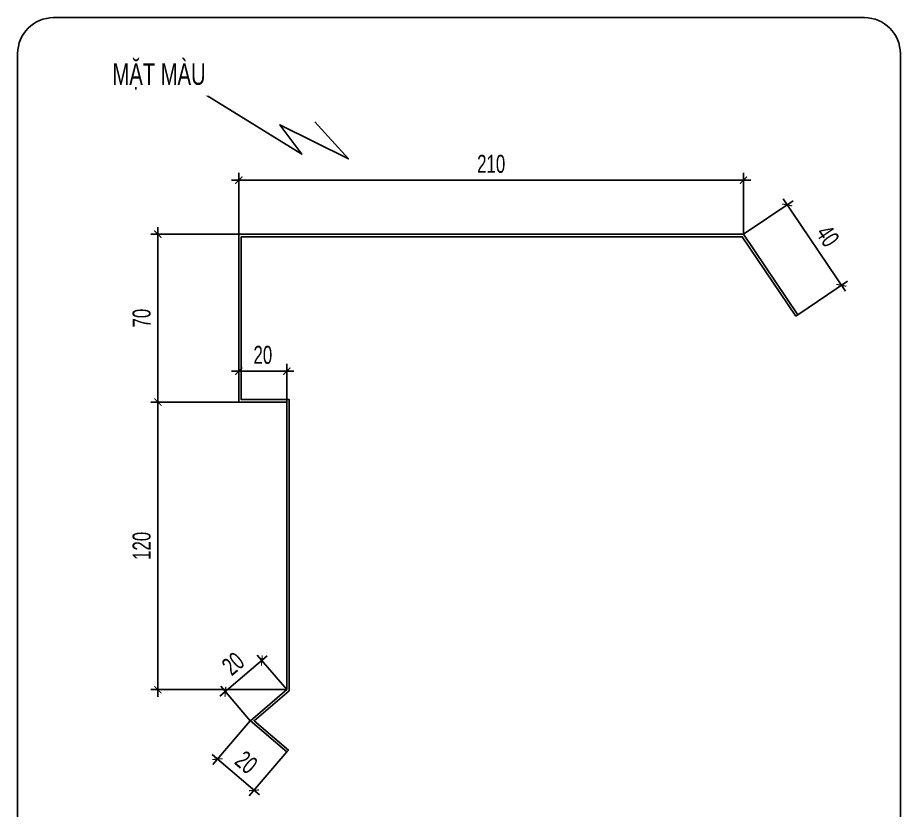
# Model space of a CAD drawing. Header units: inches. Extents: x 2 to 32666, y -5537 to 22.
# Drawn here: x 13220.1 to 13342.8, y -4453.9 to -4343.7 of the extents above; entities that cross this region are included whole.
import ezdxf

# ---------------------------------------------------------------- set-up
doc = ezdxf.new("R2010")
doc.units = ezdxf.units.IN
doc.header["$MEASUREMENT"] = 0
doc.layers.get('Defpoints').update_dxf_attribs({"lineweight": 9})
for name, color, linetype in [('3', 3, 'Continuous'), ('4', 4, 'Continuous'), ('6', 6, 'Continuous'), ('9', 9, 'Continuous'), ('DIM', 8, 'Continuous')]:
    doc.layers.add(name, color=color, linetype=linetype)
doc.styles.add('ST1', font='vnshx.shx', dxfattribs={"width": 0.7})
doc.styles.add('ST1H', font='vnshxh.shx', dxfattribs={"width": 0.7})
doc.dimstyles.new('3', dxfattribs={"dimtxt": 2.5, "dimasz": 1, "dimexe": 1, "dimexo": 0, "dimgap": 1, "dimtad": 1, "dimdec": 0, "dimlfac": 3, "dimzin": 0, "dimdsep": 46, "dimtxsty": 'ST1', "dimblk": 'ARCHTICK', "dimcen": 1, "dimdle": 1, "dimclrd": 8, "dimclre": 8, "dimclrt": 3, "dimadec": 0, "dimazin": 0, "dimtfac": 1, "dimtdec": 0, "dimtix": 1, "dimtofl": 0, "dimtmove": 1, "dimatfit": 3, "dimldrblk": 'DOT', "dimfxl": 0.18, "dimtfill": 1, "dimtolj": 1, "dimtzin": 0, "dimlwd": -1, "dimlwe": -1, "dimarcsym": 2})

# ---------------------------------------------------------------- blocks, each defined once
blk = doc.blocks.new('_ArchTick')
at = {"color": 0, "linetype": 'ByBlock', "const_width": 0.15}
blk.add_lwpolyline([(-0.5, -0.5), (0.5, 0.5)], dxfattribs=at)
blk = doc.blocks.new('*D6327')
at = {"layer": 'Defpoints', "color": 0, "transparency": 16777216}
for p in [(13321.04, -4366.26), (13250.88, -4373.79), (13321.04, -4373.79)]:
    blk.add_point(p, dxfattribs=at)
at = {"layer": 'DIM', "color": 8, "linetype": 'Continuous', "transparency": 16777216}
for p, q in [((13250.88, -4373.79), (13250.88, -4365.26)), ((13321.04, -4373.79), (13321.04, -4365.26)), ((13249.88, -4366.26), (13322.04, -4366.26))]:
    blk.add_line(p, q, dxfattribs=at)
at = {"layer": 'DIM', "color": 8, "transparency": 16777216, "rotation": 180}
blk.add_blockref('_ArchTick', (13250.88, -4366.26), dxfattribs=at)
at = {"layer": 'DIM', "color": 8, "transparency": 16777216}
blk.add_blockref('_ArchTick', (13321.04, -4366.26), dxfattribs=at)
at = {"layer": 'DIM', "color": 3, "transparency": 16777216, "insert": (13285.96, -4364.01), "char_height": 2.5, "attachment_point": 5, "style": 'ST1', "bg_fill": 3, "box_fill_scale": 1.25, "bg_fill_color": 256, "bg_fill_true_color": 13158600, "bg_fill_transparency": 0}
blk.add_mtext('\\A1;210', dxfattribs=at)
blk = doc.blocks.new('_Dot')
at = {"color": 0, "linetype": 'ByBlock', "lineweight": -2}
blk.add_line((-0.5, 0), (-1, 0), dxfattribs=at)
at = {"color": 0, "linetype": 'ByBlock', "const_width": 0.5}
blk.add_lwpolyline([(-0.25, 0, 1), (0.25, 0, 1)], format="xyb", close=True, dxfattribs=at)
blk = doc.blocks.new('*D6328')
at = {"layer": 'Defpoints', "color": 0, "transparency": 16777216}
for p in [(13250.88, -4373.79), (13239.63, -4397.13), (13250.88, -4397.13)]:
    blk.add_point(p, dxfattribs=at)
at = {"layer": 'DIM', "color": 8, "linetype": 'Continuous', "transparency": 16777216}
for p, q in [((13250.88, -4373.79), (13238.63, -4373.79)), ((13239.63, -4372.79), (13239.63, -4398.13)), ((13250.88, -4397.13), (13238.63, -4397.13))]:
    blk.add_line(p, q, dxfattribs=at)
at = {"layer": 'DIM', "color": 8, "transparency": 16777216}
for p, rotation in [((13239.63, -4373.79), 90), ((13239.63, -4397.13), 270)]:
    blk.add_blockref('_ArchTick', p, dxfattribs=dict(at, rotation=rotation))
at = {"layer": 'DIM', "color": 3, "transparency": 16777216, "insert": (13237.38, -4385.46), "char_height": 2.5, "attachment_point": 5, "rotation": 90, "style": 'ST1', "bg_fill": 3, "box_fill_scale": 1.25, "bg_fill_color": 256, "bg_fill_true_color": 13158600, "bg_fill_transparency": 0}
blk.add_mtext('\\A1;70', dxfattribs=at)
blk = doc.blocks.new('*D6329')
at = {"layer": 'Defpoints', "color": 0, "transparency": 16777216}
for p in [(13250.88, -4392.83), (13250.88, -4397.13), (13257.55, -4397.13)]:
    blk.add_point(p, dxfattribs=at)
at = {"layer": 'DIM', "color": 8, "linetype": 'Continuous', "transparency": 16777216}
for p, q in [((13250.88, -4397.13), (13250.88, -4391.83)), ((13257.55, -4397.13), (13257.55, -4391.83)), ((13258.55, -4392.83), (13249.88, -4392.83))]:
    blk.add_line(p, q, dxfattribs=at)
at = {"layer": 'DIM', "color": 8, "transparency": 16777216, "rotation": 180}
blk.add_blockref('_ArchTick', (13250.88, -4392.83), dxfattribs=at)
at = {"layer": 'DIM', "color": 8, "transparency": 16777216}
blk.add_blockref('_ArchTick', (13257.55, -4392.83), dxfattribs=at)
at = {"layer": 'DIM', "color": 3, "transparency": 16777216, "insert": (13254.22, -4390.58), "char_height": 2.5, "attachment_point": 5, "style": 'ST1', "bg_fill": 3, "box_fill_scale": 1.25, "bg_fill_color": 256, "bg_fill_true_color": 13158600, "bg_fill_transparency": 0}
blk.add_mtext('\\A1;20', dxfattribs=at)
blk = doc.blocks.new('*D6330')
at = {"layer": 'Defpoints', "color": 0, "transparency": 16777216}
for p in [(13257.55, -4397.13), (13239.63, -4437.13), (13257.55, -4437.13)]:
    blk.add_point(p, dxfattribs=at)
at = {"layer": 'DIM', "color": 8, "linetype": 'Continuous', "transparency": 16777216}
for p, q in [((13257.55, -4397.13), (13238.63, -4397.13)), ((13239.63, -4396.13), (13239.63, -4438.13)), ((13257.55, -4437.13), (13238.63, -4437.13))]:
    blk.add_line(p, q, dxfattribs=at)
at = {"layer": 'DIM', "color": 8, "transparency": 16777216}
for p, rotation in [((13239.63, -4397.13), 90), ((13239.63, -4437.13), 270)]:
    blk.add_blockref('_ArchTick', p, dxfattribs=dict(at, rotation=rotation))
at = {"layer": 'DIM', "color": 3, "transparency": 16777216, "insert": (13237.38, -4417.13), "char_height": 2.5, "attachment_point": 5, "rotation": 90, "style": 'ST1', "bg_fill": 3, "box_fill_scale": 1.25, "bg_fill_color": 256, "bg_fill_true_color": 13158600, "bg_fill_transparency": 0}
blk.add_mtext('\\A1;120', dxfattribs=at)
blk = doc.blocks.new('*D6331')
at = {"layer": 'Defpoints', "color": 0, "transparency": 16777216}
for p in [(13254.08, -4433.07), (13257.55, -4437.13), (13252.48, -4441.46)]:
    blk.add_point(p, dxfattribs=at)
at = {"layer": 'DIM', "color": 8, "linetype": 'Continuous', "transparency": 16777216}
for p, q in [((13248.25, -4438.05), (13254.84, -4432.42)), ((13257.55, -4437.13), (13253.43, -4432.31)), ((13252.48, -4441.46), (13248.36, -4436.64))]:
    blk.add_line(p, q, dxfattribs=at)
at = {"layer": 'DIM', "color": 8, "transparency": 16777216}
for p, rotation in [((13254.08, -4433.07), 40.52237731363916), ((13249.01, -4437.4), 220.5223773136392)]:
    blk.add_blockref('_ArchTick', p, dxfattribs=dict(at, rotation=rotation))
at = {"layer": 'DIM', "color": 3, "transparency": 16777216, "insert": (13250.09, -4433.52), "char_height": 2.5, "attachment_point": 5, "rotation": 40.5224, "style": 'ST1', "bg_fill": 3, "box_fill_scale": 1.25, "bg_fill_color": 256, "bg_fill_true_color": 13158600, "bg_fill_transparency": 0}
blk.add_mtext('\\A1;20', dxfattribs=at)
blk = doc.blocks.new('*D6332')
at = {"layer": 'Defpoints', "color": 0, "transparency": 16777216}
for p in [(13252.48, -4441.46), (13257.55, -4445.79), (13252.99, -4451.13)]:
    blk.add_point(p, dxfattribs=at)
at = {"layer": 'DIM', "color": 8, "linetype": 'Continuous', "transparency": 16777216}
for p, q in [((13252.48, -4441.46), (13247.27, -4447.55)), ((13247.16, -4446.15), (13253.75, -4451.78)), ((13257.55, -4445.79), (13252.34, -4451.89))]:
    blk.add_line(p, q, dxfattribs=at)
at = {"layer": 'DIM', "color": 8, "transparency": 16777216}
for p, rotation in [((13247.92, -4446.79), 139.4776226863668), ((13252.99, -4451.13), 319.4776226863668)]:
    blk.add_blockref('_ArchTick', p, dxfattribs=dict(at, rotation=rotation))
at = {"layer": 'DIM', "color": 3, "transparency": 16777216, "insert": (13251.92, -4447.25), "char_height": 2.5, "attachment_point": 5, "rotation": 319.4776, "style": 'ST1', "bg_fill": 3, "box_fill_scale": 1.25, "bg_fill_color": 256, "bg_fill_true_color": 13158600, "bg_fill_transparency": 0}
blk.add_mtext('\\A1;20', dxfattribs=at)
blk = doc.blocks.new('*D6333')
at = {"layer": 'Defpoints', "color": 0, "transparency": 16777216}
for p in [(13327.1, -4369.71), (13321.04, -4373.79), (13328.58, -4384.98)]:
    blk.add_point(p, dxfattribs=at)
at = {"layer": 'DIM', "color": 8, "linetype": 'Continuous', "transparency": 16777216}
for p, q in [((13335.2, -4381.72), (13326.54, -4368.88)), ((13321.04, -4373.79), (13327.92, -4369.15)), ((13328.58, -4384.98), (13335.47, -4380.33))]:
    blk.add_line(p, q, dxfattribs=at)
at = {"layer": 'DIM', "color": 8, "transparency": 16777216}
for p, rotation in [((13327.1, -4369.71), 124.0000000000054), ((13334.64, -4380.89), 304.0000000000054)]:
    blk.add_blockref('_ArchTick', p, dxfattribs=dict(at, rotation=rotation))
at = {"layer": 'DIM', "color": 3, "transparency": 16777216, "insert": (13332.73, -4374.04), "char_height": 2.5, "attachment_point": 5, "rotation": 304, "style": 'ST1', "bg_fill": 3, "box_fill_scale": 1.25, "bg_fill_color": 256, "bg_fill_true_color": 13158600, "bg_fill_transparency": 0}
blk.add_mtext('\\A1;40', dxfattribs=at)

msp = doc.modelspace()

# ---------------------------------------------------------------- linework, layer by layer
at = {"layer": '6'}
msp.add_lwpolyline([(13328.5832, -4384.9782), (13321.04, -4373.795), (13250.8839, -4373.795), (13250.8839, -4397.1283), (13257.5506, -4397.1283), (13257.5506, -4437.1283), (13252.4829, -4441.4599), (13257.5506, -4445.7916), (13257.7672, -4445.5382), (13252.9959, -4441.4599), (13257.8839, -4437.2819), (13257.8839, -4396.795), (13251.2173, -4396.795), (13251.2173, -4374.1283), (13320.8628, -4374.1283), (13328.3069, -4385.1646)], close=True, dxfattribs=at)

# ---------------------------------------------------------------- next in the draw order: dimensions: what is measured, and where the dimension line sits
at = {"layer": 'DIM'}
dim = msp.add_aligned_dim(p1=(13250.8839, -4373.795), p2=(13321.04, -4373.795), distance=7.5326, dimstyle='3', dxfattribs=at)
dim.commit()
dim.dimension.update_dxf_attribs({"geometry": '*D6327', "text_midpoint": (13285.962, -4364.0124)})

# ---------------------------------------------------------------- next in the draw order: linework, layer by layer
at = {"layer": '4'}
msp.add_lwpolyline([(13261.4487, -4358.1668), (13266.1254, -4363.322), (13256.5656, -4358.5793), (13259.6605, -4362.6347), (13245.8366, -4354.1114)], dxfattribs=at)

# ---------------------------------------------------------------- next in the draw order: dimensions: what is measured, and where the dimension line sits
at = {"layer": 'DIM'}
for p1, p2, distance, picture, middle in [((13328.5832, -4384.9782), (13321.04, -4373.795), -7.3046, '*D6333', (13332.7327, -4374.0437)), ((13250.8839, -4373.795), (13250.8839, -4397.1283), -11.2498, '*D6328', (13237.3841, -4385.4616))]:
    dim = msp.add_aligned_dim(p1=p1, p2=p2, distance=distance, dimstyle='3', dxfattribs=at)
    dim.commit()
    dim.dimension.update_dxf_attribs({"geometry": picture, "text_midpoint": middle})

# ---------------------------------------------------------------- next in the draw order: dimensions: what is measured, and where the dimension line sits
dim = msp.add_aligned_dim(p1=(13257.5506, -4397.1283), p2=(13250.8839, -4397.1283), distance=-4.2963, dimstyle='3', dxfattribs=at)
dim.commit()
dim.dimension.update_dxf_attribs({"geometry": '*D6329', "text_midpoint": (13254.2173, -4390.582)})

# ---------------------------------------------------------------- next in the draw order: dimensions: what is measured, and where the dimension line sits
dim = msp.add_aligned_dim(p1=(13257.5506, -4397.1283), p2=(13257.5506, -4437.1283), distance=-17.9165, dimstyle='3', dxfattribs=at)
dim.commit()
dim.dimension.update_dxf_attribs({"geometry": '*D6330', "text_midpoint": (13237.3841, -4417.1283)})

# ---------------------------------------------------------------- next in the draw order: dimensions: what is measured, and where the dimension line sits
dim = msp.add_aligned_dim(p1=(13252.4829, -4441.4599), p2=(13257.5506, -4437.1283), distance=5.3395, dimstyle='3', dxfattribs=at)
dim.commit()
dim.dimension.update_dxf_attribs({"geometry": '*D6331', "text_midpoint": (13250.0855, -4433.525)})

# ---------------------------------------------------------------- next in the draw order: dimensions: what is measured, and where the dimension line sits
dim = msp.add_aligned_dim(p1=(13252.4829, -4441.4599), p2=(13257.5506, -4445.7916), distance=-7.0182, dimstyle='3', dxfattribs=at)
dim.commit()
dim.dimension.update_dxf_attribs({"geometry": '*D6332', "text_midpoint": (13251.9186, -4447.2503)})

# ---------------------------------------------------------------- next in the draw order: linework, layer by layer
at = {"layer": '9'}
msp.add_lwpolyline([(13225.1395, -4343.6637), (13337.8297, -4343.6637, -0.41421356), (13342.8297, -4348.6637), (13342.8297, -4477.2217, -0.41421356), (13337.8297, -4482.2217), (13225.1395, -4482.2217, -0.41421356), (13220.1395, -4477.2217), (13220.1395, -4348.6637, -0.41421356)], format="xyb", close=True, dxfattribs=at)

# ---------------------------------------------------------------- next in the draw order: texts
at = {"layer": '3', "insert": (13233.3163, -4351.8412), "char_height": 3, "attachment_point": 4, "style": 'ST1H', "bg_fill": 2}
msp.add_mtext('\\A1;MÆT MµU', dxfattribs=at)

doc.saveas('drawing.dxf')
